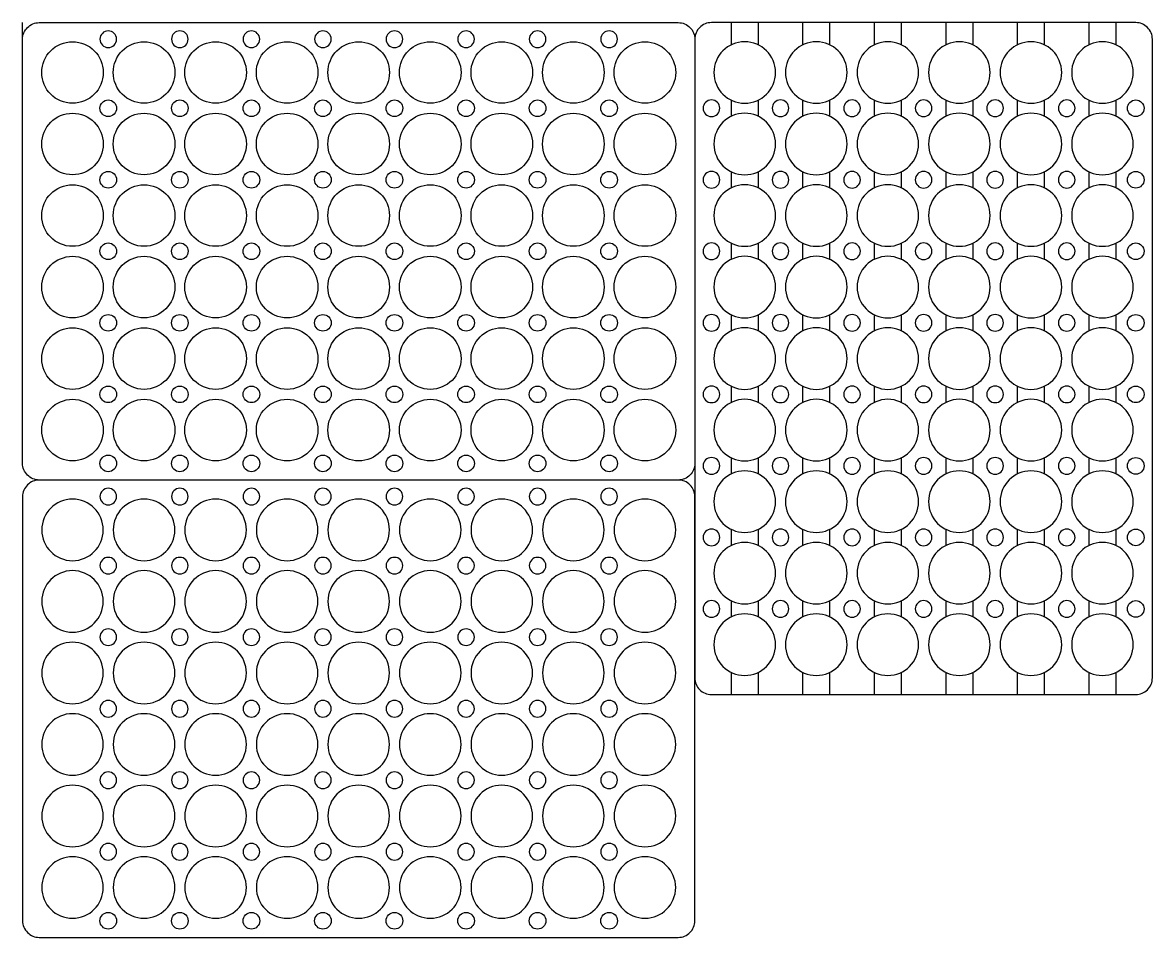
# Model space of a CAD drawing. Header units: inches. Extents: x 8 to 347, y -137 to 138.
import ezdxf

# ---------------------------------------------------------------- set-up
doc = ezdxf.new("R2010")
doc.units = ezdxf.units.IN
doc.header["$MEASUREMENT"] = 0

# ---------------------------------------------------------------- blocks, each defined once
blk = doc.blocks.new('*U1')
blk.add_circle((0, 0), 9.25)
blk = doc.blocks.new('*U2')
at = {"color": 0, "linetype": 'ByBlock', "lineweight": -2, "transparency": 16777216}
for p in [(0, 107.5), (21.5, 107.5), (43, 107.5), (64.5, 107.5), (86, 107.5), (107.5, 107.5), (129, 107.5), (150.5, 107.5), (172, 107.5), (0, 86), (21.5, 86), (43, 86), (64.5, 86), (86, 86), (107.5, 86), (129, 86), (150.5, 86), (172, 86), (0, 64.5), (21.5, 64.5), (43, 64.5), (64.5, 64.5), (86, 64.5), (107.5, 64.5), (129, 64.5), (150.5, 64.5), (172, 64.5), (0, 43), (21.5, 43), (43, 43), (64.5, 43), (86, 43), (107.5, 43), (129, 43), (150.5, 43), (172, 43), (0, 21.5), (21.5, 21.5), (43, 21.5), (64.5, 21.5), (86, 21.5), (107.5, 21.5), (129, 21.5), (150.5, 21.5), (172, 21.5), (0, 0), (21.5, 0), (43, 0), (64.5, 0), (86, 0), (107.5, 0), (129, 0), (150.5, 0), (172, 0)]:
    blk.add_blockref('*U1', p, dxfattribs=at)
blk = doc.blocks.new('*U3')
blk.add_circle((0, 0), 9.25)
blk = doc.blocks.new('*U4')
at = {"color": 0, "linetype": 'ByBlock', "lineweight": -2, "transparency": 16777216}
for p in [(0, 107.5), (21.5, 107.5), (43, 107.5), (64.5, 107.5), (86, 107.5), (107.5, 107.5), (129, 107.5), (150.5, 107.5), (172, 107.5), (0, 86), (21.5, 86), (43, 86), (64.5, 86), (86, 86), (107.5, 86), (129, 86), (150.5, 86), (172, 86), (0, 64.5), (21.5, 64.5), (43, 64.5), (64.5, 64.5), (86, 64.5), (107.5, 64.5), (129, 64.5), (150.5, 64.5), (172, 64.5), (0, 43), (21.5, 43), (43, 43), (64.5, 43), (86, 43), (107.5, 43), (129, 43), (150.5, 43), (172, 43), (0, 21.5), (21.5, 21.5), (43, 21.5), (64.5, 21.5), (86, 21.5), (107.5, 21.5), (129, 21.5), (150.5, 21.5), (172, 21.5), (0, 0), (21.5, 0), (43, 0), (64.5, 0), (86, 0), (107.5, 0), (129, 0), (150.5, 0), (172, 0)]:
    blk.add_blockref('*U3', p, dxfattribs=at)
blk = doc.blocks.new('*U5')
blk.add_circle((0, 0), 2.5)
blk = doc.blocks.new('*U6')
at = {"color": 0, "linetype": 'ByBlock', "lineweight": -2, "transparency": 16777216}
for p in [(0, 0), (21.5, 0), (43, 0), (64.5, 0), (86, 0), (107.5, 0), (129, 0), (150.5, 0), (0, -21.5), (21.5, -21.5), (43, -21.5), (64.5, -21.5), (86, -21.5), (107.5, -21.5), (129, -21.5), (150.5, -21.5), (0, -43), (21.5, -43), (43, -43), (64.5, -43), (86, -43), (107.5, -43), (129, -43), (150.5, -43), (0, -64.5), (21.5, -64.5), (43, -64.5), (64.5, -64.5), (86, -64.5), (107.5, -64.5), (129, -64.5), (150.5, -64.5), (0, -86), (21.5, -86), (43, -86), (64.5, -86), (86, -86), (107.5, -86), (129, -86), (150.5, -86)]:
    blk.add_blockref('*U5', p, dxfattribs=at)
blk = doc.blocks.new('*U7')
blk.add_circle((0, 0), 2.5)
blk = doc.blocks.new('*U8')
at = {"color": 0, "linetype": 'ByBlock', "lineweight": -2, "transparency": 16777216}
for p in [(0, 0), (21.5, 0), (43, 0), (64.5, 0), (86, 0), (107.5, 0), (129, 0), (150.5, 0), (0, -21.5), (21.5, -21.5), (43, -21.5), (64.5, -21.5), (86, -21.5), (107.5, -21.5), (129, -21.5), (150.5, -21.5), (0, -43), (21.5, -43), (43, -43), (64.5, -43), (86, -43), (107.5, -43), (129, -43), (150.5, -43), (0, -64.5), (21.5, -64.5), (43, -64.5), (64.5, -64.5), (86, -64.5), (107.5, -64.5), (129, -64.5), (150.5, -64.5), (0, -86), (21.5, -86), (43, -86), (64.5, -86), (86, -86), (107.5, -86), (129, -86), (150.5, -86)]:
    blk.add_blockref('*U7', p, dxfattribs=at)
blk = doc.blocks.new('*U11')
blk.add_circle((0, 0), 9.25)
blk = doc.blocks.new('*U12')
at = {"color": 0, "linetype": 'ByBlock', "lineweight": -2, "transparency": 16777216}
for p in [(0, 107.5), (21.5, 107.5), (43, 107.5), (64.5, 107.5), (86, 107.5), (107.5, 107.5), (129, 107.5), (150.5, 107.5), (172, 107.5), (0, 86), (21.5, 86), (43, 86), (64.5, 86), (86, 86), (107.5, 86), (129, 86), (150.5, 86), (172, 86), (0, 64.5), (21.5, 64.5), (43, 64.5), (64.5, 64.5), (86, 64.5), (107.5, 64.5), (129, 64.5), (150.5, 64.5), (172, 64.5), (0, 43), (21.5, 43), (43, 43), (64.5, 43), (86, 43), (107.5, 43), (129, 43), (150.5, 43), (172, 43), (0, 21.5), (21.5, 21.5), (43, 21.5), (64.5, 21.5), (86, 21.5), (107.5, 21.5), (129, 21.5), (150.5, 21.5), (172, 21.5), (0, 0), (21.5, 0), (43, 0), (64.5, 0), (86, 0), (107.5, 0), (129, 0), (150.5, 0), (172, 0)]:
    blk.add_blockref('*U11', p, dxfattribs=at)
blk = doc.blocks.new('*U15')
blk.add_circle((0, 0), 2.5)
blk = doc.blocks.new('*U16')
at = {"color": 0, "linetype": 'ByBlock', "lineweight": -2, "transparency": 16777216}
for p in [(0, 0), (21.5, 0), (43, 0), (64.5, 0), (86, 0), (107.5, 0), (129, 0), (150.5, 0), (0, -21.5), (21.5, -21.5), (43, -21.5), (64.5, -21.5), (86, -21.5), (107.5, -21.5), (129, -21.5), (150.5, -21.5), (0, -43), (21.5, -43), (43, -43), (64.5, -43), (86, -43), (107.5, -43), (129, -43), (150.5, -43), (0, -64.5), (21.5, -64.5), (43, -64.5), (64.5, -64.5), (86, -64.5), (107.5, -64.5), (129, -64.5), (150.5, -64.5), (0, -86), (21.5, -86), (43, -86), (64.5, -86), (86, -86), (107.5, -86), (129, -86), (150.5, -86)]:
    blk.add_blockref('*U15', p, dxfattribs=at)
blk = doc.blocks.new('*U17')
for p, q in [((-101, 4), (-94.34, 4)), ((-77.66, 4), (-72.84, 4)), ((-56.16, 4), (-51.34, 4)), ((-34.66, 4), (-29.84, 4)), ((-13.16, 4), (-8.34, 4)), ((8.34, 4), (13.16, 4)), ((29.84, 4), (34.66, 4)), ((51.34, 4), (56.16, 4)), ((72.84, 4), (77.66, 4)), ((94.34, 4), (101, 4)), ((-94.34, -4), (-101, -4)), ((-72.84, -4), (-77.66, -4)), ((-51.34, -4), (-56.16, -4)), ((-29.84, -4), (-34.66, -4)), ((-8.34, -4), (-13.16, -4)), ((13.16, -4), (8.34, -4)), ((34.66, -4), (29.84, -4)), ((56.16, -4), (51.34, -4)), ((77.66, -4), (72.84, -4)), ((101, -4), (94.34, -4))]:
    blk.add_line(p, q)
blk = doc.blocks.new('*U18')
at = {"color": 0, "linetype": 'ByBlock', "lineweight": -2, "transparency": 16777216}
for p in [(0, 0), (0, -21.5), (0, -43), (0, -64.5), (0, -86), (0, -107.5)]:
    blk.add_blockref('*U17', p, dxfattribs=at)
blk = doc.blocks.new('*U25')
blk.add_circle((0, 0), 2.5)
blk = doc.blocks.new('*U26')
at = {"color": 0, "linetype": 'ByBlock', "lineweight": -2, "transparency": 16777216}
for p in [(0, 0), (21.5, 0), (43, 0), (64.5, 0), (86, 0), (107.5, 0), (129, 0), (150.5, 0)]:
    blk.add_blockref('*U25', p, dxfattribs=at)
blk = doc.blocks.new('*U27')
blk.add_circle((0, 0), 2.5)
blk = doc.blocks.new('*U28')
at = {"color": 0, "linetype": 'ByBlock', "lineweight": -2, "transparency": 16777216}
for p in [(0, 0), (21.5, 0), (43, 0), (64.5, 0), (86, 0), (107.5, 0), (129, 0), (150.5, 0)]:
    blk.add_blockref('*U27', p, dxfattribs=at)
blk = doc.blocks.new('*U29')
blk.add_circle((0, 0), 2.5)
blk = doc.blocks.new('*U30')
at = {"color": 0, "linetype": 'ByBlock', "lineweight": -2, "transparency": 16777216}
for p in [(0, 0), (21.5, 0), (43, 0), (64.5, 0), (86, 0), (107.5, 0), (129, 0), (150.5, 0)]:
    blk.add_blockref('*U29', p, dxfattribs=at)
blk = doc.blocks.new('*U31')
blk.add_circle((0, 0), 2.5)
blk = doc.blocks.new('*U32')
at = {"color": 0, "linetype": 'ByBlock', "lineweight": -2, "transparency": 16777216}
for p in [(0, 0), (21.5, 0), (43, 0), (64.5, 0), (86, 0), (107.5, 0), (129, 0), (150.5, 0)]:
    blk.add_blockref('*U31', p, dxfattribs=at)
blk = doc.blocks.new('*U37')
blk.add_circle((0, 0), 2.5)
blk = doc.blocks.new('*U38')
at = {"color": 0, "linetype": 'ByBlock', "lineweight": -2, "transparency": 16777216}
for p in [(0, 0), (21.5, 0), (43, 0), (64.5, 0), (86, 0), (107.5, 0), (129, 0), (150.5, 0)]:
    blk.add_blockref('*U37', p, dxfattribs=at)
blk = doc.blocks.new('*U39')
blk.add_circle((0, 0), 2.5)
blk = doc.blocks.new('*U40')
at = {"color": 0, "linetype": 'ByBlock', "lineweight": -2, "transparency": 16777216}
for p in [(0, 0), (21.5, 0), (43, 0), (64.5, 0), (86, 0), (107.5, 0), (129, 0), (150.5, 0)]:
    blk.add_blockref('*U39', p, dxfattribs=at)

msp = doc.modelspace()

# ---------------------------------------------------------------- linework, layer by layer
msp.add_line((7.97, 132.91), (7.97, 137.91))
for points in [[(204.97, 0.41), (12.97, 0.41, -0.414214), (7.97, 5.41), (7.97, 132.91, -0.414214), (12.97, 137.91), (204.97, 137.91, -0.414214), (209.97, 132.91), (209.97, 5.41, -0.414214)], [(209.97, 132.91), (209.97, -59.09, 0.414214), (214.97, -64.09), (342.47, -64.09, 0.414214), (347.47, -59.09), (347.47, 132.91, 0.414214), (342.47, 137.91), (214.97, 137.91, 0.414214)]]:
    msp.add_lwpolyline(points, format="xyb", close=True)
msp.add_lwpolyline([(12.97, 0.41, 0.414214), (7.97, -4.59), (7.97, -132.09, 0.414214), (12.97, -137.09), (204.97, -137.09, 0.414214), (209.97, -132.09), (209.97, -4.59, 0.414214), (204.97, 0.41)], format="xyb")

# ---------------------------------------------------------------- block references
for name, p, rotation in [('*U18', (332.47, 36.91), 270), ('*U40', (342.47, -38.34), 89.99999999999999)]:
    msp.add_blockref(name, p, dxfattribs=dict(rotation=rotation))
at = {"xscale": -1}
for name, p, rotation in [('*U28', (33.72, 132.91), 180), ('*U12', (224.97, -49.09), 270), ('*U38', (214.97, -38.34), 270), ('*U16', (321.72, -38.34), 270), ('*U30', (33.72, -4.59), 180), ('*U4', (22.97, -14.59), 180), ('*U8', (33.72, -111.34), 180)]:
    msp.add_blockref(name, p, dxfattribs=dict(at, rotation=rotation))
for name, p in [('*U2', (22.97, 15.41)), ('*U6', (33.72, 112.16)), ('*U26', (33.72, 5.41)), ('*U32', (33.72, -132.09))]:
    msp.add_blockref(name, p)

doc.saveas('drawing.dxf')
